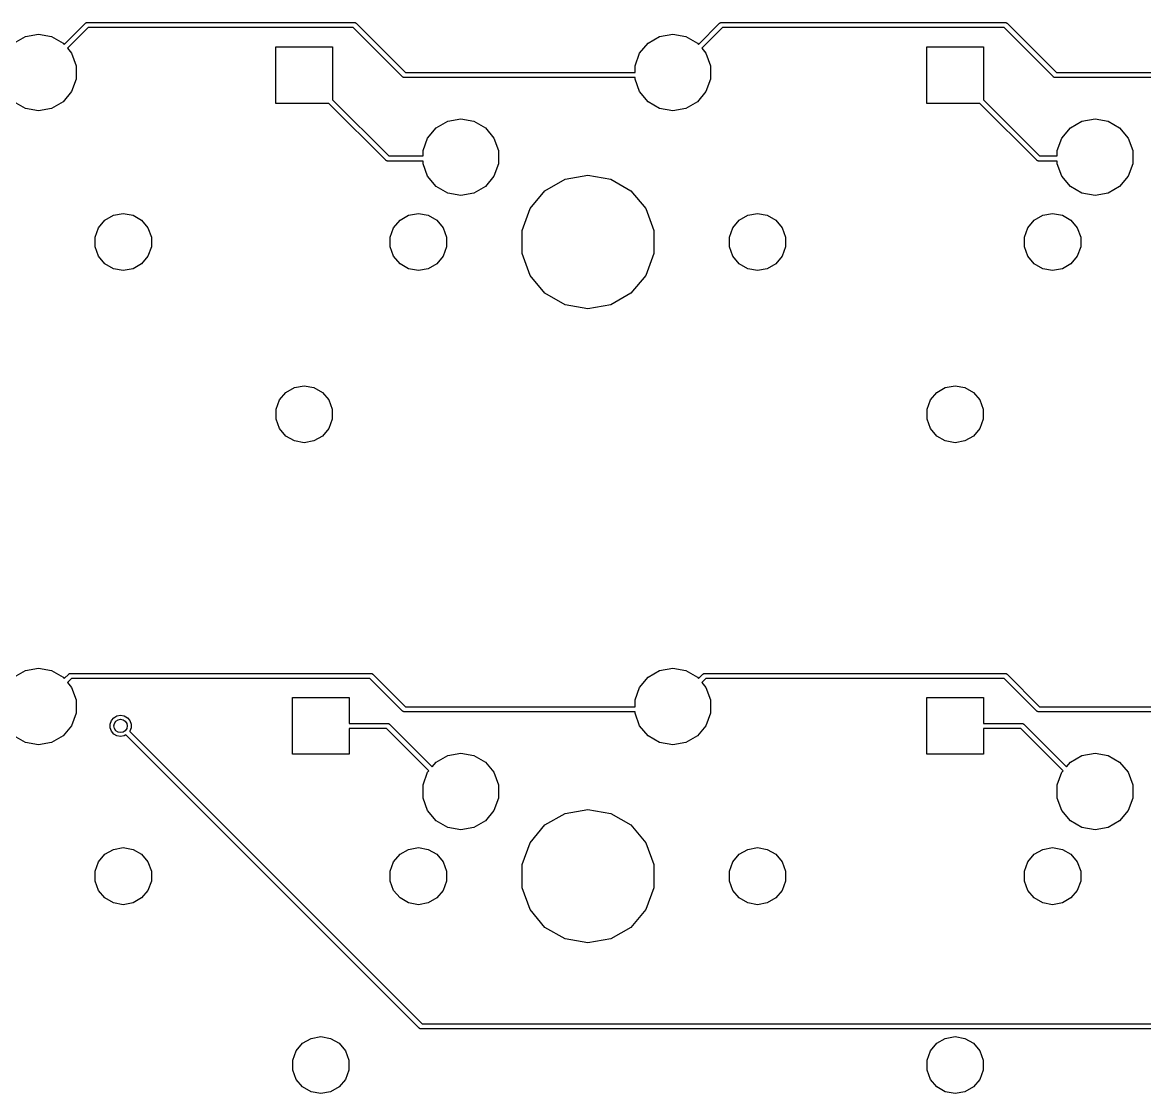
# Model space of a CAD drawing. Extents: x 16 to 277, y -108 to -11.
# Drawn here: x 195.06 to 228.67, y -104.51 to -72.42 of the extents above; entities that cross this region are included whole.
import ezdxf

# ---------------------------------------------------------------- set-up
doc = ezdxf.new("R2010")
doc.units = 0
doc.header["$MEASUREMENT"] = 0
doc.layers.add('BLACK', color=7, linetype='CONTINUOUS')

msp = doc.modelspace()

# ---------------------------------------------------------------- linework, layer by layer
at = {"layer": 'Black'}
for p, q in [((196.311, -73.0811), (196.946, -72.4461)), ((197.032, -72.5762), (196.409, -73.1983)), ((196.946, -72.4461), (196.949, -72.4442)), ((196.949, -72.4442), (196.951, -72.4416)), ((196.951, -72.4416), (196.96, -72.4367)), ((196.96, -72.4367), (196.968, -72.4309)), ((196.968, -72.4309), (196.971, -72.4301)), ((196.971, -72.4301), (196.974, -72.4284)), ((196.974, -72.4284), (196.984, -72.4267)), ((196.984, -72.4267), (196.993, -72.4241)), ((196.993, -72.4241), (196.997, -72.4244)), ((196.997, -72.4244), (197, -72.4238)), ((197, -72.4238), (205, -72.4238)), ((204.968, -72.5762), (197.032, -72.5762)), ((206.446, -74.0539), (204.968, -72.5762)), ((205, -72.4238), (205.003, -72.4244)), ((205.003, -72.4244), (205.007, -72.4241)), ((205.007, -72.4241), (205.016, -72.4267)), ((205.016, -72.4267), (205.026, -72.4284)), ((205.026, -72.4284), (205.029, -72.4301)), ((205.029, -72.4301), (205.032, -72.4309)), ((205.032, -72.4309), (205.04, -72.4367)), ((205.04, -72.4367), (205.049, -72.4416)), ((205.049, -72.4416), (205.051, -72.4442)), ((205.051, -72.4442), (205.054, -72.4461)), ((205.054, -72.4461), (206.532, -73.9238)), ((215.311, -73.0811), (215.946, -72.4461)), ((216.032, -72.5762), (215.409, -73.1983)), ((215.946, -72.4461), (215.949, -72.4442)), ((215.949, -72.4442), (215.951, -72.4416)), ((215.951, -72.4416), (215.96, -72.4367)), ((215.96, -72.4367), (215.968, -72.4309)), ((215.968, -72.4309), (215.971, -72.4301)), ((215.971, -72.4301), (215.974, -72.4284)), ((215.974, -72.4284), (215.984, -72.4267)), ((215.984, -72.4267), (215.993, -72.4241)), ((215.993, -72.4241), (215.997, -72.4244)), ((215.997, -72.4244), (216, -72.4238)), ((216, -72.4238), (224.5, -72.4238)), ((224.468, -72.5762), (216.032, -72.5762)), ((225.946, -74.0539), (224.468, -72.5762)), ((224.5, -72.4238), (224.503, -72.4244)), ((224.503, -72.4244), (224.507, -72.4241)), ((224.507, -72.4241), (224.516, -72.4267)), ((224.516, -72.4267), (224.526, -72.4284)), ((224.526, -72.4284), (224.529, -72.4301)), ((224.529, -72.4301), (224.532, -72.4309)), ((224.532, -72.4309), (224.54, -72.4367)), ((224.54, -72.4367), (224.549, -72.4416)), ((224.549, -72.4416), (224.551, -72.4442)), ((224.551, -72.4442), (224.554, -72.4461)), ((224.554, -72.4461), (226.032, -73.9238)), ((194.802, -73.0411), (195.148, -72.8418)), ((195.148, -72.8418), (195.54, -72.7726)), ((195.54, -72.7726), (195.932, -72.8418)), ((195.932, -72.8418), (196.278, -73.0411)), ((213.802, -73.0411), (214.148, -72.8418)), ((214.148, -72.8418), (214.54, -72.7726)), ((214.54, -72.7726), (214.932, -72.8418)), ((214.932, -72.8418), (215.278, -73.0411)), ((196.278, -73.0411), (196.311, -73.0811)), ((196.409, -73.1983), (196.534, -73.3463)), ((202.648, -74.8501), (202.648, -73.1509)), ((202.648, -73.1509), (204.347, -73.1509)), ((204.347, -73.1509), (204.347, -74.7393)), ((213.546, -73.3463), (213.802, -73.0411)), ((215.278, -73.0411), (215.311, -73.0811)), ((215.409, -73.1983), (215.534, -73.3463)), ((222.148, -74.8501), (222.148, -73.1509)), ((222.148, -73.1509), (223.847, -73.1509)), ((223.847, -73.1509), (223.847, -74.7393)), ((196.534, -73.3463), (196.67, -73.7208)), ((213.41, -73.7208), (213.546, -73.3463)), ((215.534, -73.3463), (215.67, -73.7208)), ((196.67, -73.7208), (196.67, -74.1192)), ((206.532, -73.9238), (213.41, -73.9238)), ((213.41, -73.9238), (213.41, -73.7208)), ((215.67, -73.7208), (215.67, -74.1192)), ((226.032, -73.9238), (232.41, -73.9238)), ((196.67, -74.1192), (196.534, -74.4937)), ((206.449, -74.0558), (206.446, -74.0539)), ((206.451, -74.0584), (206.449, -74.0558)), ((206.46, -74.0633), (206.451, -74.0584)), ((206.468, -74.0691), (206.46, -74.0633)), ((206.471, -74.0699), (206.468, -74.0691)), ((206.474, -74.0716), (206.471, -74.0699)), ((206.484, -74.0733), (206.474, -74.0716)), ((206.493, -74.0759), (206.484, -74.0733)), ((206.497, -74.0756), (206.493, -74.0759)), ((206.5, -74.0762), (206.497, -74.0756)), ((213.41, -74.0762), (206.5, -74.0762)), ((213.41, -74.1192), (213.41, -74.0762)), ((213.546, -74.4937), (213.41, -74.1192)), ((215.67, -74.1192), (215.534, -74.4937)), ((225.949, -74.0558), (225.946, -74.0539)), ((225.951, -74.0584), (225.949, -74.0558)), ((225.96, -74.0633), (225.951, -74.0584)), ((225.968, -74.0691), (225.96, -74.0633)), ((225.971, -74.0699), (225.968, -74.0691)), ((225.974, -74.0716), (225.971, -74.0699)), ((225.984, -74.0733), (225.974, -74.0716)), ((225.993, -74.0759), (225.984, -74.0733)), ((225.997, -74.0756), (225.993, -74.0759)), ((226, -74.0762), (225.997, -74.0756)), ((232.41, -74.0762), (226, -74.0762)), ((196.534, -74.4937), (196.278, -74.7989)), ((213.802, -74.7989), (213.546, -74.4937)), ((215.534, -74.4937), (215.278, -74.7989)), ((195.148, -74.9982), (194.802, -74.7989)), ((196.278, -74.7989), (195.932, -74.9982)), ((204.242, -74.8501), (202.648, -74.8501)), ((205.946, -76.5539), (204.242, -74.8501)), ((204.347, -74.7393), (206.032, -76.4238)), ((214.148, -74.9982), (213.802, -74.7989)), ((215.278, -74.7989), (214.932, -74.9982)), ((223.742, -74.8501), (222.148, -74.8501)), ((225.446, -76.5539), (223.742, -74.8501)), ((223.847, -74.7393), (225.532, -76.4238)), ((195.54, -75.0674), (195.148, -74.9982)), ((195.932, -74.9982), (195.54, -75.0674)), ((214.54, -75.0674), (214.148, -74.9982)), ((214.932, -74.9982), (214.54, -75.0674)), ((207.196, -75.8863), (207.452, -75.5811)), ((207.452, -75.5811), (207.798, -75.3818)), ((207.798, -75.3818), (208.19, -75.3126)), ((208.19, -75.3126), (208.582, -75.3818)), ((208.582, -75.3818), (208.928, -75.5811)), ((208.928, -75.5811), (209.184, -75.8863)), ((226.196, -75.8863), (226.452, -75.5811)), ((226.452, -75.5811), (226.798, -75.3818)), ((226.798, -75.3818), (227.19, -75.3126)), ((227.19, -75.3126), (227.582, -75.3818)), ((227.582, -75.3818), (227.928, -75.5811)), ((227.928, -75.5811), (228.184, -75.8863)), ((207.06, -76.2608), (207.196, -75.8863)), ((209.184, -75.8863), (209.32, -76.2608)), ((226.06, -76.2608), (226.196, -75.8863)), ((228.184, -75.8863), (228.32, -76.2608)), ((207.06, -76.4238), (207.06, -76.2608)), ((209.32, -76.2608), (209.32, -76.6592)), ((226.06, -76.4238), (226.06, -76.2608)), ((228.32, -76.2608), (228.32, -76.6592)), ((205.949, -76.5558), (205.946, -76.5539)), ((205.951, -76.5584), (205.949, -76.5558)), ((205.96, -76.5633), (205.951, -76.5584)), ((205.968, -76.5691), (205.96, -76.5633)), ((205.971, -76.5699), (205.968, -76.5691)), ((205.974, -76.5716), (205.971, -76.5699)), ((205.984, -76.5733), (205.974, -76.5716)), ((205.993, -76.5759), (205.984, -76.5733)), ((205.997, -76.5756), (205.993, -76.5759)), ((206, -76.5762), (205.997, -76.5756)), ((207.06, -76.5762), (206, -76.5762)), ((206.032, -76.4238), (207.06, -76.4238)), ((207.06, -76.6592), (207.06, -76.5762)), ((225.449, -76.5558), (225.446, -76.5539)), ((225.451, -76.5584), (225.449, -76.5558)), ((225.46, -76.5633), (225.451, -76.5584)), ((225.468, -76.5691), (225.46, -76.5633)), ((225.471, -76.5699), (225.468, -76.5691)), ((225.474, -76.5716), (225.471, -76.5699)), ((225.484, -76.5733), (225.474, -76.5716)), ((225.493, -76.5759), (225.484, -76.5733)), ((225.497, -76.5756), (225.493, -76.5759)), ((225.5, -76.5762), (225.497, -76.5756)), ((226.06, -76.5762), (225.5, -76.5762)), ((225.532, -76.4238), (226.06, -76.4238)), ((226.06, -76.6592), (226.06, -76.5762)), ((207.196, -77.0337), (207.06, -76.6592)), ((209.32, -76.6592), (209.184, -77.0337)), ((226.196, -77.0337), (226.06, -76.6592)), ((228.32, -76.6592), (228.184, -77.0337)), ((207.452, -77.3389), (207.196, -77.0337)), ((209.184, -77.0337), (208.928, -77.3389)), ((210.713, -77.4667), (211.315, -77.1192)), ((211.315, -77.1192), (212, -76.9985)), ((212, -76.9985), (212.685, -77.1192)), ((212.685, -77.1192), (213.287, -77.4667)), ((226.452, -77.3389), (226.196, -77.0337)), ((228.184, -77.0337), (227.928, -77.3389)), ((207.798, -77.5382), (207.452, -77.3389)), ((208.19, -77.6074), (207.798, -77.5382)), ((208.582, -77.5382), (208.19, -77.6074)), ((208.928, -77.3389), (208.582, -77.5382)), ((210.267, -77.9992), (210.713, -77.4667)), ((213.287, -77.4667), (213.733, -77.9992)), ((226.798, -77.5382), (226.452, -77.3389)), ((227.19, -77.6074), (226.798, -77.5382)), ((227.582, -77.5382), (227.19, -77.6074)), ((227.928, -77.3389), (227.582, -77.5382)), ((197.531, -78.3457), (197.788, -78.1974)), ((197.788, -78.1974), (198.08, -78.1458)), ((198.08, -78.1458), (198.372, -78.1974)), ((198.372, -78.1974), (198.629, -78.3457)), ((206.371, -78.3457), (206.628, -78.1974)), ((206.628, -78.1974), (206.92, -78.1458)), ((206.92, -78.1458), (207.212, -78.1974)), ((207.212, -78.1974), (207.469, -78.3457)), ((210.029, -78.6524), (210.267, -77.9992)), ((213.733, -77.9992), (213.971, -78.6524)), ((216.531, -78.3457), (216.788, -78.1974)), ((216.788, -78.1974), (217.08, -78.1458)), ((217.08, -78.1458), (217.372, -78.1974)), ((217.372, -78.1974), (217.629, -78.3457)), ((225.371, -78.3457), (225.628, -78.1974)), ((225.628, -78.1974), (225.92, -78.1458)), ((225.92, -78.1458), (226.212, -78.1974)), ((226.212, -78.1974), (226.469, -78.3457)), ((197.239, -78.8517), (197.34, -78.5729)), ((197.34, -78.5729), (197.531, -78.3457)), ((198.629, -78.3457), (198.82, -78.5729)), ((198.82, -78.5729), (198.921, -78.8517)), ((206.079, -78.8517), (206.18, -78.5729)), ((206.18, -78.5729), (206.371, -78.3457)), ((207.469, -78.3457), (207.66, -78.5729)), ((207.66, -78.5729), (207.761, -78.8517)), ((210.029, -79.3476), (210.029, -78.6524)), ((213.971, -78.6524), (213.971, -79.3476)), ((216.239, -78.8517), (216.34, -78.5729)), ((216.34, -78.5729), (216.531, -78.3457)), ((217.629, -78.3457), (217.82, -78.5729)), ((217.82, -78.5729), (217.921, -78.8517)), ((225.079, -78.8517), (225.18, -78.5729)), ((225.18, -78.5729), (225.371, -78.3457)), ((226.469, -78.3457), (226.66, -78.5729)), ((226.66, -78.5729), (226.761, -78.8517)), ((197.239, -79.1483), (197.239, -78.8517)), ((198.921, -78.8517), (198.921, -79.1483)), ((206.079, -79.1483), (206.079, -78.8517)), ((207.761, -78.8517), (207.761, -79.1483)), ((216.239, -79.1483), (216.239, -78.8517)), ((217.921, -78.8517), (217.921, -79.1483)), ((225.079, -79.1483), (225.079, -78.8517)), ((226.761, -78.8517), (226.761, -79.1483)), ((197.34, -79.4271), (197.239, -79.1483)), ((198.921, -79.1483), (198.82, -79.4271)), ((206.18, -79.4271), (206.079, -79.1483)), ((207.761, -79.1483), (207.66, -79.4271)), ((216.34, -79.4271), (216.239, -79.1483)), ((217.921, -79.1483), (217.82, -79.4271)), ((225.18, -79.4271), (225.079, -79.1483)), ((226.761, -79.1483), (226.66, -79.4271)), ((197.531, -79.6543), (197.34, -79.4271)), ((197.788, -79.8026), (197.531, -79.6543)), ((198.629, -79.6543), (198.372, -79.8026)), ((198.82, -79.4271), (198.629, -79.6543)), ((206.371, -79.6543), (206.18, -79.4271)), ((206.628, -79.8026), (206.371, -79.6543)), ((207.469, -79.6543), (207.212, -79.8026)), ((207.66, -79.4271), (207.469, -79.6543)), ((210.267, -80.0008), (210.029, -79.3476)), ((213.971, -79.3476), (213.733, -80.0008)), ((216.531, -79.6543), (216.34, -79.4271)), ((216.788, -79.8026), (216.531, -79.6543)), ((217.629, -79.6543), (217.372, -79.8026)), ((217.82, -79.4271), (217.629, -79.6543)), ((225.371, -79.6543), (225.18, -79.4271)), ((225.628, -79.8026), (225.371, -79.6543)), ((226.469, -79.6543), (226.212, -79.8026)), ((226.66, -79.4271), (226.469, -79.6543)), ((198.08, -79.8541), (197.788, -79.8026)), ((198.372, -79.8026), (198.08, -79.8541)), ((206.92, -79.8541), (206.628, -79.8026)), ((207.212, -79.8026), (206.92, -79.8541)), ((210.713, -80.5332), (210.267, -80.0008)), ((213.733, -80.0008), (213.287, -80.5332)), ((217.08, -79.8541), (216.788, -79.8026)), ((217.372, -79.8026), (217.08, -79.8541)), ((225.92, -79.8541), (225.628, -79.8026)), ((226.212, -79.8026), (225.92, -79.8541)), ((211.315, -80.8808), (210.713, -80.5332)), ((213.287, -80.5332), (212.685, -80.8808)), ((212, -81.0015), (211.315, -80.8808)), ((212.685, -80.8808), (212, -81.0015)), ((202.949, -83.5072), (203.206, -83.3591)), ((203.206, -83.3591), (203.497, -83.3076)), ((203.497, -83.3076), (203.789, -83.3591)), ((203.789, -83.3591), (204.046, -83.5072)), ((222.449, -83.5072), (222.706, -83.3591)), ((222.706, -83.3591), (222.997, -83.3076)), ((222.997, -83.3076), (223.289, -83.3591)), ((223.289, -83.3591), (223.546, -83.5072)), ((202.759, -83.7341), (202.949, -83.5072)), ((204.046, -83.5072), (204.236, -83.7341)), ((222.259, -83.7341), (222.449, -83.5072)), ((223.546, -83.5072), (223.736, -83.7341)), ((202.658, -84.0124), (202.759, -83.7341)), ((202.658, -84.3086), (202.658, -84.0124)), ((204.236, -83.7341), (204.337, -84.0124)), ((204.337, -84.0124), (204.337, -84.3086)), ((222.158, -84.0124), (222.259, -83.7341)), ((222.158, -84.3086), (222.158, -84.0124)), ((223.736, -83.7341), (223.837, -84.0124)), ((223.837, -84.0124), (223.837, -84.3086)), ((202.759, -84.587), (202.658, -84.3086)), ((204.337, -84.3086), (204.236, -84.587)), ((222.259, -84.587), (222.158, -84.3086)), ((223.837, -84.3086), (223.736, -84.587)), ((202.949, -84.8139), (202.759, -84.587)), ((204.236, -84.587), (204.046, -84.8139)), ((222.449, -84.8139), (222.259, -84.587)), ((223.736, -84.587), (223.546, -84.8139)), ((203.206, -84.962), (202.949, -84.8139)), ((203.497, -85.0134), (203.206, -84.962)), ((203.789, -84.962), (203.497, -85.0134)), ((204.046, -84.8139), (203.789, -84.962)), ((222.706, -84.962), (222.449, -84.8139)), ((222.997, -85.0134), (222.706, -84.962)), ((223.289, -84.962), (222.997, -85.0134)), ((223.546, -84.8139), (223.289, -84.962)), ((194.802, -92.0411), (195.148, -91.8418)), ((195.148, -91.8418), (195.54, -91.7726)), ((195.54, -91.7726), (195.932, -91.8418)), ((195.932, -91.8418), (196.278, -92.0411)), ((196.278, -92.0411), (196.311, -92.0811)), ((196.311, -92.0811), (196.446, -91.9461)), ((196.532, -92.0762), (196.409, -92.1983)), ((196.446, -91.9461), (196.449, -91.9442)), ((196.449, -91.9442), (196.451, -91.9416)), ((196.451, -91.9416), (196.46, -91.9366)), ((196.46, -91.9366), (196.468, -91.9309)), ((196.468, -91.9309), (196.471, -91.9301)), ((196.471, -91.9301), (196.474, -91.9284)), ((196.474, -91.9284), (196.484, -91.9267)), ((196.484, -91.9267), (196.493, -91.9241)), ((196.493, -91.9241), (196.497, -91.9244)), ((196.497, -91.9244), (196.5, -91.9238)), ((196.5, -91.9238), (205.5, -91.9238)), ((205.468, -92.0762), (196.532, -92.0762)), ((206.446, -93.0539), (205.468, -92.0762)), ((205.5, -91.9238), (205.503, -91.9244)), ((205.503, -91.9244), (205.507, -91.9241)), ((205.507, -91.9241), (205.516, -91.9267)), ((205.516, -91.9267), (205.526, -91.9284)), ((205.526, -91.9284), (205.529, -91.9301)), ((205.529, -91.9301), (205.532, -91.9309)), ((205.532, -91.9309), (205.54, -91.9367)), ((205.54, -91.9367), (205.549, -91.9416)), ((205.549, -91.9416), (205.551, -91.9442)), ((205.551, -91.9442), (205.554, -91.9461)), ((205.554, -91.9461), (206.532, -92.9238)), ((213.546, -92.3463), (213.802, -92.0411)), ((213.802, -92.0411), (214.148, -91.8418)), ((214.148, -91.8418), (214.54, -91.7726)), ((214.54, -91.7726), (214.932, -91.8418)), ((214.932, -91.8418), (215.278, -92.0411)), ((215.278, -92.0411), (215.311, -92.0811)), ((215.311, -92.0811), (215.446, -91.9461)), ((215.532, -92.0762), (215.409, -92.1983)), ((215.446, -91.9461), (215.449, -91.9442)), ((215.449, -91.9442), (215.451, -91.9416)), ((215.451, -91.9416), (215.46, -91.9366)), ((215.46, -91.9366), (215.468, -91.9309)), ((215.468, -91.9309), (215.471, -91.9301)), ((215.471, -91.9301), (215.474, -91.9284)), ((215.474, -91.9284), (215.484, -91.9267)), ((215.484, -91.9267), (215.493, -91.9241)), ((215.493, -91.9241), (215.497, -91.9244)), ((215.497, -91.9244), (215.5, -91.9238)), ((215.5, -91.9238), (224.5, -91.9238)), ((224.468, -92.0762), (215.532, -92.0762)), ((225.446, -93.0539), (224.468, -92.0762)), ((224.5, -91.9238), (224.503, -91.9244)), ((224.503, -91.9244), (224.507, -91.9241)), ((224.507, -91.9241), (224.516, -91.9267)), ((224.516, -91.9267), (224.526, -91.9284)), ((224.526, -91.9284), (224.529, -91.9301)), ((224.529, -91.9301), (224.532, -91.9309)), ((224.532, -91.9309), (224.54, -91.9367)), ((224.54, -91.9367), (224.549, -91.9416)), ((224.549, -91.9416), (224.551, -91.9442)), ((224.551, -91.9442), (224.554, -91.9461)), ((224.554, -91.9461), (225.532, -92.9238)), ((196.409, -92.1983), (196.534, -92.3463)), ((196.534, -92.3463), (196.67, -92.7208)), ((213.41, -92.7208), (213.546, -92.3463)), ((215.409, -92.1983), (215.534, -92.3463)), ((215.534, -92.3463), (215.67, -92.7208)), ((196.67, -92.7208), (196.67, -93.1192)), ((203.148, -94.3501), (203.148, -92.6509)), ((203.148, -92.6509), (204.847, -92.6509)), ((204.847, -92.6509), (204.847, -93.4238)), ((213.41, -92.9238), (213.41, -92.7208)), ((215.67, -92.7208), (215.67, -93.1192)), ((222.148, -94.3501), (222.148, -92.6509)), ((222.148, -92.6509), (223.847, -92.6509)), ((223.847, -92.6509), (223.847, -93.4238)), ((206.449, -93.0558), (206.446, -93.0539)), ((206.451, -93.0584), (206.449, -93.0558)), ((206.46, -93.0634), (206.451, -93.0584)), ((206.468, -93.0691), (206.46, -93.0634)), ((206.471, -93.0699), (206.468, -93.0691)), ((206.474, -93.0716), (206.471, -93.0699)), ((206.484, -93.0733), (206.474, -93.0716)), ((206.493, -93.0759), (206.484, -93.0733)), ((206.497, -93.0756), (206.493, -93.0759)), ((206.5, -93.0762), (206.497, -93.0756)), ((213.41, -93.0762), (206.5, -93.0762)), ((206.532, -92.9238), (213.41, -92.9238)), ((213.41, -93.1192), (213.41, -93.0762)), ((225.449, -93.0558), (225.446, -93.0539)), ((225.451, -93.0584), (225.449, -93.0558)), ((225.46, -93.0634), (225.451, -93.0584)), ((225.468, -93.0691), (225.46, -93.0634)), ((225.471, -93.0699), (225.468, -93.0691)), ((225.474, -93.0716), (225.471, -93.0699)), ((225.484, -93.0733), (225.474, -93.0716)), ((225.493, -93.0759), (225.484, -93.0733)), ((225.497, -93.0756), (225.493, -93.0759)), ((225.5, -93.0762), (225.497, -93.0756)), ((232.41, -93.0762), (225.5, -93.0762)), ((225.532, -92.9238), (232.41, -92.9238)), ((196.67, -93.1192), (196.534, -93.4937)), ((197.686, -93.4447), (197.724, -93.3406)), ((197.686, -93.5553), (197.686, -93.4447)), ((197.724, -93.3406), (197.795, -93.2559)), ((197.795, -93.2559), (197.891, -93.2005)), ((197.891, -93.2005), (198, -93.1813)), ((198, -93.1813), (198.109, -93.2005)), ((198.109, -93.2005), (198.205, -93.2559)), ((198.205, -93.2559), (198.276, -93.3406)), ((198.276, -93.3406), (198.314, -93.4447)), ((198.314, -93.4447), (198.314, -93.5553)), ((204.847, -93.4238), (206, -93.4238)), ((206, -93.4238), (206.003, -93.4244)), ((206.003, -93.4244), (206.007, -93.4241)), ((206.007, -93.4241), (206.016, -93.4267)), ((206.016, -93.4267), (206.026, -93.4284)), ((206.026, -93.4284), (206.029, -93.4301)), ((206.029, -93.4301), (206.032, -93.4309)), ((206.032, -93.4309), (206.04, -93.4367)), ((206.04, -93.4367), (206.049, -93.4416)), ((206.049, -93.4416), (206.051, -93.4442)), ((206.051, -93.4442), (206.054, -93.4461)), ((206.054, -93.4461), (207.332, -94.7244)), ((213.546, -93.4937), (213.41, -93.1192)), ((215.67, -93.1192), (215.534, -93.4937)), ((223.847, -93.4238), (225, -93.4238)), ((225, -93.4238), (225.003, -93.4244)), ((225.003, -93.4244), (225.007, -93.4241)), ((225.007, -93.4241), (225.016, -93.4267)), ((225.016, -93.4267), (225.026, -93.4284)), ((225.026, -93.4284), (225.029, -93.4301)), ((225.029, -93.4301), (225.032, -93.4309)), ((225.032, -93.4309), (225.04, -93.4367)), ((225.04, -93.4367), (225.049, -93.4416)), ((225.049, -93.4416), (225.051, -93.4442)), ((225.051, -93.4442), (225.054, -93.4461)), ((225.054, -93.4461), (226.332, -94.7244)), ((196.534, -93.4937), (196.278, -93.7989)), ((197.724, -93.6594), (197.686, -93.5553)), ((197.795, -93.7441), (197.724, -93.6594)), ((197.891, -93.7995), (197.795, -93.7441)), ((198.161, -93.7692), (198.109, -93.7995)), ((206.946, -102.554), (198.161, -93.7692)), ((198.276, -93.6594), (198.272, -93.6642)), ((198.272, -93.6642), (207.032, -102.424)), ((198.314, -93.5553), (198.276, -93.6594)), ((205.968, -93.5762), (204.847, -93.5762)), ((204.847, -93.5762), (204.847, -94.3501)), ((207.234, -94.8416), (205.968, -93.5762)), ((213.802, -93.7989), (213.546, -93.4937)), ((215.534, -93.4937), (215.278, -93.7989)), ((224.968, -93.5762), (223.847, -93.5762)), ((223.847, -93.5762), (223.847, -94.3501)), ((226.234, -94.8416), (224.968, -93.5762)), ((195.148, -93.9982), (194.802, -93.7989)), ((195.54, -94.0674), (195.148, -93.9982)), ((195.932, -93.9982), (195.54, -94.0674)), ((196.278, -93.7989), (195.932, -93.9982)), ((198, -93.8187), (197.891, -93.7995)), ((198.109, -93.7995), (198, -93.8187)), ((214.148, -93.9982), (213.802, -93.7989)), ((214.54, -94.0674), (214.148, -93.9982)), ((214.932, -93.9982), (214.54, -94.0674)), ((215.278, -93.7989), (214.932, -93.9982)), ((204.847, -94.3501), (203.148, -94.3501)), ((207.452, -94.5811), (207.798, -94.3818)), ((207.798, -94.3818), (208.19, -94.3126)), ((208.19, -94.3126), (208.582, -94.3818)), ((208.582, -94.3818), (208.928, -94.5811)), ((223.847, -94.3501), (222.148, -94.3501)), ((226.452, -94.5811), (226.798, -94.3818)), ((226.798, -94.3818), (227.19, -94.3126)), ((227.19, -94.3126), (227.582, -94.3818)), ((227.582, -94.3818), (227.928, -94.5811)), ((207.332, -94.7244), (207.452, -94.5811)), ((208.928, -94.5811), (209.184, -94.8863)), ((226.332, -94.7244), (226.452, -94.5811)), ((227.928, -94.5811), (228.184, -94.8863)), ((207.06, -95.2608), (207.196, -94.8863)), ((207.196, -94.8863), (207.234, -94.8416)), ((209.184, -94.8863), (209.32, -95.2608)), ((226.06, -95.2608), (226.196, -94.8863)), ((226.196, -94.8863), (226.234, -94.8416)), ((228.184, -94.8863), (228.32, -95.2608)), ((207.06, -95.6592), (207.06, -95.2608)), ((209.32, -95.2608), (209.32, -95.6592)), ((226.06, -95.6592), (226.06, -95.2608)), ((228.32, -95.2608), (228.32, -95.6592)), ((207.196, -96.0337), (207.06, -95.6592)), ((209.32, -95.6592), (209.184, -96.0337)), ((226.196, -96.0337), (226.06, -95.6592)), ((228.32, -95.6592), (228.184, -96.0337)), ((207.452, -96.3389), (207.196, -96.0337)), ((209.184, -96.0337), (208.928, -96.3389)), ((210.713, -96.4667), (211.315, -96.1192)), ((211.315, -96.1192), (212, -95.9985)), ((212, -95.9985), (212.685, -96.1192)), ((212.685, -96.1192), (213.287, -96.4667)), ((226.452, -96.3389), (226.196, -96.0337)), ((228.184, -96.0337), (227.928, -96.3389)), ((207.798, -96.5382), (207.452, -96.3389)), ((208.928, -96.3389), (208.582, -96.5382)), ((210.267, -96.9992), (210.713, -96.4667)), ((213.287, -96.4667), (213.733, -96.9992)), ((226.798, -96.5382), (226.452, -96.3389)), ((227.928, -96.3389), (227.582, -96.5382)), ((208.19, -96.6074), (207.798, -96.5382)), ((208.582, -96.5382), (208.19, -96.6074)), ((227.19, -96.6074), (226.798, -96.5382)), ((227.582, -96.5382), (227.19, -96.6074)), ((197.788, -97.1974), (198.08, -97.1458)), ((198.08, -97.1458), (198.372, -97.1974)), ((206.628, -97.1974), (206.92, -97.1458)), ((206.92, -97.1458), (207.212, -97.1974)), ((210.029, -97.6524), (210.267, -96.9992)), ((213.733, -96.9992), (213.971, -97.6524)), ((216.788, -97.1974), (217.08, -97.1458)), ((217.08, -97.1458), (217.372, -97.1974)), ((225.628, -97.1974), (225.92, -97.1458)), ((225.92, -97.1458), (226.212, -97.1974)), ((197.34, -97.5729), (197.531, -97.3457)), ((197.531, -97.3457), (197.788, -97.1974)), ((198.372, -97.1974), (198.629, -97.3457)), ((198.629, -97.3457), (198.82, -97.5729)), ((206.18, -97.5729), (206.371, -97.3457)), ((206.371, -97.3457), (206.628, -97.1974)), ((207.212, -97.1974), (207.469, -97.3457)), ((207.469, -97.3457), (207.66, -97.5729)), ((216.34, -97.5729), (216.531, -97.3457)), ((216.531, -97.3457), (216.788, -97.1974)), ((217.372, -97.1974), (217.629, -97.3457)), ((217.629, -97.3457), (217.82, -97.5729)), ((225.18, -97.5729), (225.371, -97.3457)), ((225.371, -97.3457), (225.628, -97.1974)), ((226.212, -97.1974), (226.469, -97.3457)), ((226.469, -97.3457), (226.66, -97.5729)), ((197.239, -97.8517), (197.34, -97.5729)), ((198.82, -97.5729), (198.921, -97.8517)), ((206.079, -97.8517), (206.18, -97.5729)), ((207.66, -97.5729), (207.761, -97.8517)), ((210.029, -98.3476), (210.029, -97.6524)), ((213.971, -97.6524), (213.971, -98.3476)), ((216.239, -97.8517), (216.34, -97.5729)), ((217.82, -97.5729), (217.921, -97.8517)), ((225.079, -97.8517), (225.18, -97.5729)), ((226.66, -97.5729), (226.761, -97.8517)), ((197.239, -98.1483), (197.239, -97.8517)), ((197.34, -98.4271), (197.239, -98.1483)), ((198.921, -98.1483), (198.82, -98.4271)), ((198.921, -97.8517), (198.921, -98.1483)), ((206.079, -98.1483), (206.079, -97.8517)), ((206.18, -98.4271), (206.079, -98.1483)), ((207.761, -98.1483), (207.66, -98.4271)), ((207.761, -97.8517), (207.761, -98.1483)), ((216.239, -98.1483), (216.239, -97.8517)), ((216.34, -98.4271), (216.239, -98.1483)), ((217.921, -98.1483), (217.82, -98.4271)), ((217.921, -97.8517), (217.921, -98.1483)), ((225.079, -98.1483), (225.079, -97.8517)), ((225.18, -98.4271), (225.079, -98.1483)), ((226.761, -98.1483), (226.66, -98.4271)), ((226.761, -97.8517), (226.761, -98.1483)), ((197.531, -98.6543), (197.34, -98.4271)), ((198.82, -98.4271), (198.629, -98.6543)), ((206.371, -98.6543), (206.18, -98.4271)), ((207.66, -98.4271), (207.469, -98.6543)), ((210.267, -99.0008), (210.029, -98.3476)), ((213.971, -98.3476), (213.733, -99.0008)), ((216.531, -98.6543), (216.34, -98.4271)), ((217.82, -98.4271), (217.629, -98.6543)), ((225.371, -98.6543), (225.18, -98.4271)), ((226.66, -98.4271), (226.469, -98.6543)), ((197.788, -98.8026), (197.531, -98.6543)), ((198.08, -98.8541), (197.788, -98.8026)), ((198.372, -98.8026), (198.08, -98.8541)), ((198.629, -98.6543), (198.372, -98.8026)), ((206.628, -98.8026), (206.371, -98.6543)), ((206.92, -98.8541), (206.628, -98.8026)), ((207.212, -98.8026), (206.92, -98.8541)), ((207.469, -98.6543), (207.212, -98.8026)), ((216.788, -98.8026), (216.531, -98.6543)), ((217.08, -98.8541), (216.788, -98.8026)), ((217.372, -98.8026), (217.08, -98.8541)), ((217.629, -98.6543), (217.372, -98.8026)), ((225.628, -98.8026), (225.371, -98.6543)), ((225.92, -98.8541), (225.628, -98.8026)), ((226.212, -98.8026), (225.92, -98.8541)), ((226.469, -98.6543), (226.212, -98.8026)), ((210.713, -99.5332), (210.267, -99.0008)), ((213.733, -99.0008), (213.287, -99.5332)), ((211.315, -99.8808), (210.713, -99.5332)), ((213.287, -99.5332), (212.685, -99.8808)), ((212, -100.002), (211.315, -99.8808)), ((212.685, -99.8808), (212, -100.002)), ((207.032, -102.424), (267, -102.424)), ((203.449, -103.007), (203.706, -102.859)), ((203.706, -102.859), (203.997, -102.808)), ((203.997, -102.808), (204.289, -102.859)), ((204.289, -102.859), (204.546, -103.007)), ((206.949, -102.556), (206.946, -102.554)), ((206.951, -102.558), (206.949, -102.556)), ((206.96, -102.563), (206.951, -102.558)), ((206.968, -102.569), (206.96, -102.563)), ((206.971, -102.57), (206.968, -102.569)), ((206.974, -102.572), (206.971, -102.57)), ((206.984, -102.573), (206.974, -102.572)), ((206.993, -102.576), (206.984, -102.573)), ((206.997, -102.576), (206.993, -102.576)), ((207, -102.576), (206.997, -102.576)), ((266.924, -102.576), (207, -102.576)), ((222.449, -103.007), (222.706, -102.859)), ((222.706, -102.859), (222.997, -102.808)), ((222.997, -102.808), (223.289, -102.859)), ((223.289, -102.859), (223.546, -103.007)), ((203.259, -103.234), (203.449, -103.007)), ((204.546, -103.007), (204.736, -103.234)), ((222.259, -103.234), (222.449, -103.007)), ((223.546, -103.007), (223.736, -103.234)), ((203.158, -103.512), (203.259, -103.234)), ((203.158, -103.809), (203.158, -103.512)), ((204.736, -103.234), (204.837, -103.512)), ((204.837, -103.512), (204.837, -103.809)), ((222.158, -103.512), (222.259, -103.234)), ((222.158, -103.809), (222.158, -103.512)), ((223.736, -103.234), (223.837, -103.512)), ((223.837, -103.512), (223.837, -103.809)), ((203.259, -104.087), (203.158, -103.809)), ((204.837, -103.809), (204.736, -104.087)), ((222.259, -104.087), (222.158, -103.809)), ((223.837, -103.809), (223.736, -104.087)), ((203.449, -104.314), (203.259, -104.087)), ((204.736, -104.087), (204.546, -104.314)), ((222.449, -104.314), (222.259, -104.087)), ((223.736, -104.087), (223.546, -104.314)), ((203.706, -104.462), (203.449, -104.314)), ((203.997, -104.513), (203.706, -104.462)), ((204.289, -104.462), (203.997, -104.513)), ((204.546, -104.314), (204.289, -104.462)), ((222.706, -104.462), (222.449, -104.314)), ((222.997, -104.513), (222.706, -104.462)), ((223.289, -104.462), (222.997, -104.513)), ((223.546, -104.314), (223.289, -104.462))]:
    msp.add_line(p, q, dxfattribs=at)
msp.add_circle((198, -93.5), 0.2, dxfattribs=at)

doc.saveas('drawing.dxf')
